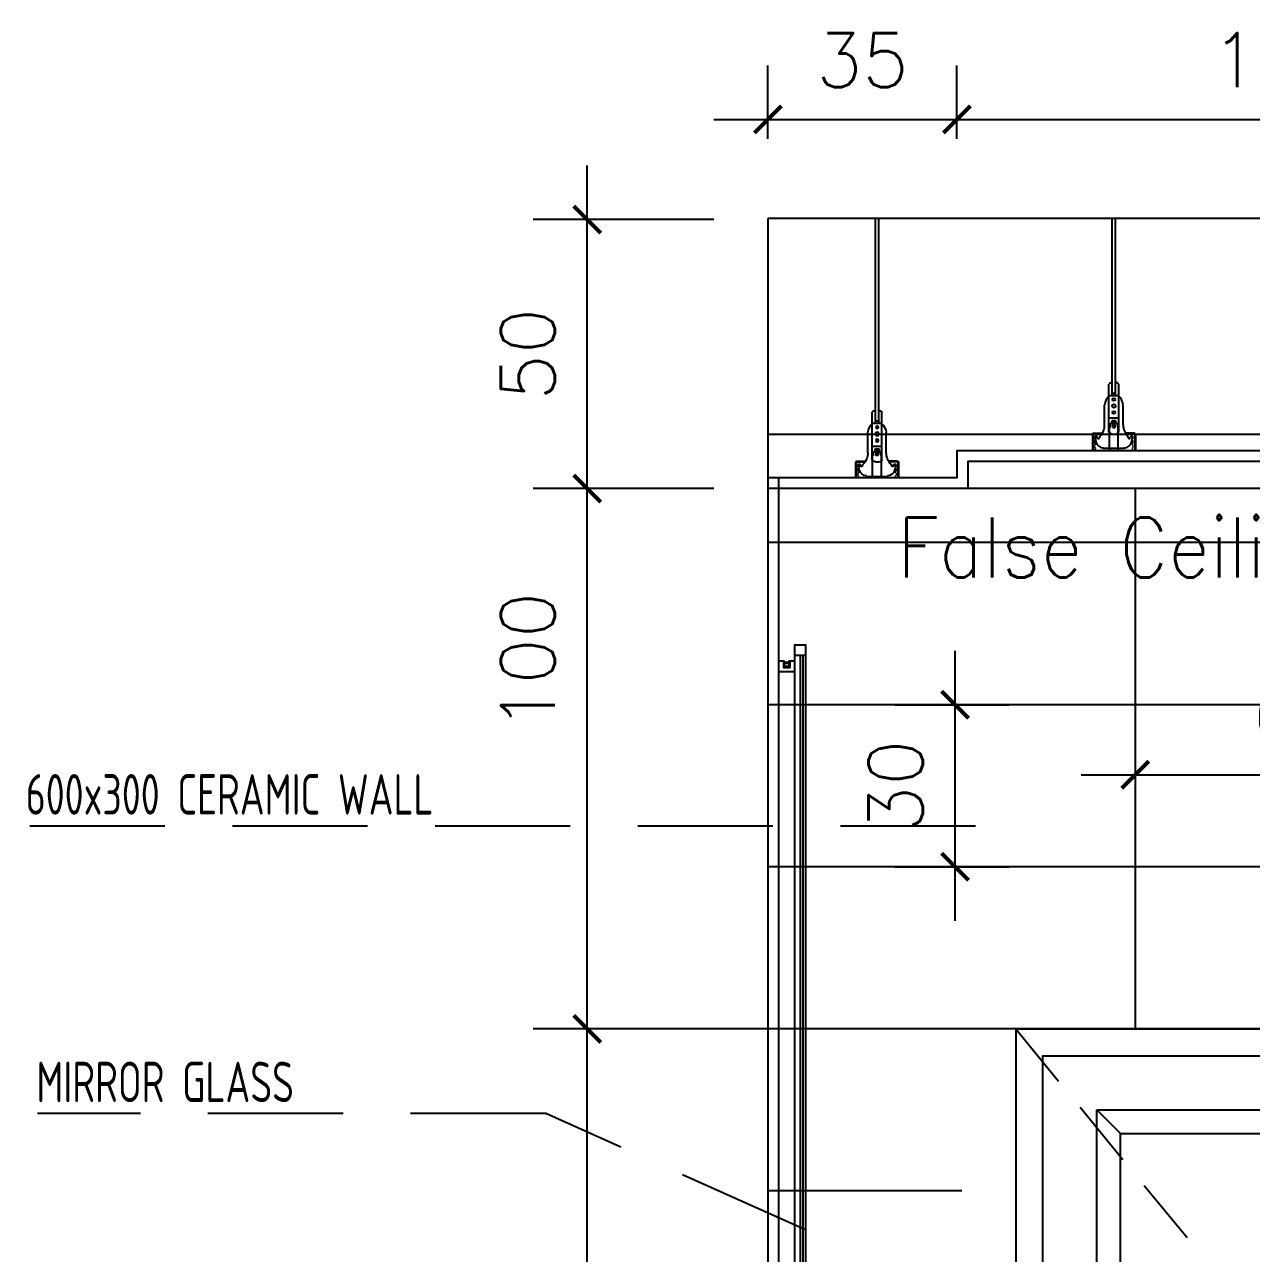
# Model space of a CAD drawing. Header units: centimetres. Extents: x -1797 to 2001, y -8788 to 1856.
# Drawn here: x 357.2 to 584.3, y 1062.7 to 1290.2 of the extents above; entities that cross this region are included whole.
import ezdxf
from ezdxf.xclip import XClip

# ---------------------------------------------------------------- set-up
doc = ezdxf.new("R2010")
doc.units = ezdxf.units.CM
doc.header["$LTSCALE"] = 100
doc.header["$MEASUREMENT"] = 0
doc.header["$XCLIPFRAME"] = 0
doc.header["$PDMODE"] = 35
doc.linetypes.add('HIDDEN', pattern=[0.375, 0.25, -0.125])
for name, color, linetype in [('CEILING', 161, 'Continuous'), ('CEILING HANGER', 8, 'Continuous'), ('DIM', 1, 'Continuous'), ('DOOR', 1, 'Continuous'), ('HIDDEN -03', 8, 'HIDDEN'), ('ID_Flooring_02', 127, 'Continuous'), ('ID_Furniture-Lighting', 33, 'Continuous'), ('TEXT', 3, 'Continuous'), ('Text-1', 3, 'Continuous'), ('WALL-01', 7, 'Continuous'), ('WALL-03', 2, 'Continuous'), ('WALL-04', 1, 'Continuous')]:
    doc.layers.add(name, color=color, linetype=linetype)
doc.styles.add('HB25Small', font='ARCHSTYL.SHX', dxfattribs={"width": 0.8, "height": 2.5})
doc.styles.add('ISO', font='isocp2.shx', dxfattribs={"width": 0.8})
doc.styles.add('ROMANS', font='romans')
doc.dimstyles.new('AS-17-100', dxfattribs={"dimtxt": 10, "dimasz": 5, "dimexe": 10, "dimexo": 10, "dimgap": 6, "dimtad": 1, "dimtoh": 1, "dimdec": 0, "dimdsep": 46, "dimtxsty": 'ROMANS', "dimblk1": 'ARCHTICK', "dimblk2": 'ARCHTICK', "dimsah": 1, "dimcen": 25, "dimdle": 10, "dimclrd": 1, "dimclre": 1, "dimclrt": 2, "dimadec": 0, "dimazin": 0, "dimtfac": 1, "dimtdec": 0, "dimtofl": 0, "dimtmove": 2, "dimatfit": 3, "dimldrblk": 'ARCHTICK', "dimfxl": 1, "dimtolj": 1, "dimtzin": 0, "dimarcsym": 0})
doc.dimstyles.new('DIM DET', dxfattribs={"dimtxt": 0.05, "dimasz": 0.025, "dimexe": 0.025, "dimexo": 0.025, "dimgap": 0.025, "dimtad": 1, "dimzin": 0, "dimdsep": 46, "dimtxsty": 'ISO', "dimblk": 'ARCHTICK', "dimcen": 0.1, "dimdle": 0.025, "dimclrd": 15, "dimclre": 15, "dimclrt": 2, "dimadec": 0, "dimazin": 0, "dimtfac": 1, "dimtmove": 2, "dimatfit": 0, "dimldrblk": 'ARCHTICK', "dimfxl": 0.17, "dimtzin": 1, "dimarcsym": 0})

# ---------------------------------------------------------------- blocks, each defined once
blk = doc.blocks.new('SUP')
at = {"layer": 'CEILING HANGER', "extrusion": (-6.56544e-09, 1.61575e-05, 1)}
for p, q in [((-555.86, -4415.29, 0.02), (-555.86, -4347.85, 0.02)), ((-555.25, -4415.29, 0.02), (-555.25, -4347.85, 0.02)), ((-556.44, -4415.38, 0.02), (-556.44, -4413.19, 0.02)), ((-555.86, -4414.67, 0.02), (-555.86, -4414.7, 0.02)), ((-555.86, -4414.7, 0.02), (-555.84, -4414.74, 0.02)), ((-555.84, -4414.74, 0.02), (-555.82, -4414.77, 0.02)), ((-555.82, -4414.77, 0.02), (-555.79, -4414.79, 0.02)), ((-555.79, -4414.79, 0.02), (-555.75, -4414.82, 0.02)), ((-555.75, -4414.82, 0.02), (-555.71, -4414.84, 0.02)), ((-555.71, -4414.84, 0.02), (-555.66, -4414.85, 0.02)), ((-555.66, -4414.85, 0.02), (-555.61, -4414.86, 0.02)), ((-555.61, -4414.86, 0.02), (-555.56, -4414.86, 0.02)), ((-555.56, -4414.86, 0.02), (-555.5, -4414.86, 0.02)), ((-555.5, -4414.86, 0.02), (-555.45, -4414.85, 0.02)), ((-555.45, -4414.85, 0.02), (-555.4, -4414.84, 0.02)), ((-555.4, -4414.84, 0.02), (-555.36, -4414.82, 0.02)), ((-555.36, -4414.82, 0.02), (-555.32, -4414.79, 0.02)), ((-555.32, -4414.79, 0.02), (-555.29, -4414.77, 0.02)), ((-555.29, -4414.77, 0.02), (-555.27, -4414.74, 0.02)), ((-555.27, -4414.74, 0.02), (-555.26, -4414.7, 0.02)), ((-555.26, -4414.7, 0.02), (-555.25, -4414.67, 0.02)), ((-554.61, -4415.38, 0.02), (-554.61, -4413.19, 0.02)), ((-557.24, -4420.73, 0.02), (-557.24, -4417, 0.02)), ((-556.44, -4422.11, 0.02), (-556.44, -4415.38, 0.02)), ((-556.34, -4415.29, 0.02), (-554.71, -4415.29, 0.02)), ((-554.61, -4422.1, 0.02), (-554.61, -4415.38, 0.02)), ((-553.82, -4420.73, 0.02), (-553.82, -4417, 0.02)), ((-554.61, -4419.5, 0.02), (-556.44, -4419.5, 0.02)), ((-556.35, -4425.11, 0.02), (-556.35, -4421.21, 0.02)), ((-556.29, -4421.21, 0.02), (-556.35, -4421.21, 0.02)), ((-556.23, -4421.14, 0.02), (-556.23, -4420.6, 0.02)), ((-554.89, -4420.53, 0.02), (-556.17, -4420.53, 0.02)), ((-555.24, -4420.02, 0.02), (-555.82, -4420.02, 0.02)), ((-555.24, -4420.27, 0.02), (-555.82, -4420.27, 0.02)), ((-555.74, -4421.21, 0.02), (-555.77, -4420.78, 0.02)), ((-555.28, -4420.78, 0.02), (-555.77, -4420.78, 0.02)), ((-555.74, -4421.21, 0.02), (-555.31, -4421.21, 0.02)), ((-555.31, -4421.21, 0.02), (-555.28, -4420.78, 0.02)), ((-554.83, -4421.14, 0.02), (-554.83, -4420.6, 0.02)), ((-554.71, -4421.21, 0.02), (-554.77, -4421.21, 0.02)), ((-554.71, -4425.11, 0.02), (-554.71, -4421.21, 0.02)), ((-559.5, -4422.53, 0.02), (-559.5, -4426.15, 0.02)), ((-559.37, -4423.36, 0.02), (-559.5, -4423.36, 0.02)), ((-559.37, -4422.53, 0.02), (-559.37, -4426.15, 0.02)), ((-559.25, -4422.29, 0.02), (-557.67, -4422.29, 0.02)), ((-559.25, -4422.41, 0.02), (-557.74, -4422.41, 0.02)), ((-558.92, -4423.15, 0.02), (-558.92, -4423.41, 0.02)), ((-558.73, -4424.21, 0.02), (-558.9, -4423.57, 0.02)), ((-558.57, -4423.16, 0.02), (-558.6, -4423.08, 0.02)), ((-558.4, -4423.28, 0.02), (-558.4, -4423.28, 0.02)), ((-551.81, -4422.29, 0.02), (-553.39, -4422.29, 0.02)), ((-551.81, -4422.41, 0.02), (-553.32, -4422.41, 0.02)), ((-552.66, -4423.28, 0.02), (-552.66, -4423.28, 0.02)), ((-552.49, -4423.16, 0.02), (-552.46, -4423.08, 0.02)), ((-552.33, -4424.21, 0.02), (-552.15, -4423.57, 0.02)), ((-552.13, -4423.15, 0.02), (-552.13, -4423.41, 0.02)), ((-551.68, -4422.53, 0.02), (-551.68, -4426.15, 0.02)), ((-551.68, -4423.36, 0.02), (-551.56, -4423.36, 0.02)), ((-551.56, -4422.53, 0.02), (-551.56, -4426.15, 0.02)), ((-559.5, -4426.15, 0.02), (-559.5, -4427.62, 0.02)), ((-559.37, -4426.15, 0.02), (-559.37, -4427.62, 0.02)), ((-556.23, -4425.11, 0.02), (-557.55, -4425.11, 0.02)), ((-554.83, -4425.11, 0.02), (-556.23, -4425.11, 0.02)), ((-555.07, -4425.48, 0.02), (-555.99, -4425.48, 0.02)), ((-553.5, -4425.11, 0.02), (-554.83, -4425.11, 0.02)), ((-551.68, -4426.15, 0.02), (-551.68, -4427.62, 0.02)), ((-551.56, -4426.15, 0.02), (-551.56, -4427.62, 0.02)), ((-559.5, -4427.62, 0.02), (-559.37, -4427.62, 0.02)), ((-551.56, -4427.62, 0.02), (-551.68, -4427.62, 0.02))]:
    blk.add_line(p, q, dxfattribs=at)
at = {"layer": 'CEILING HANGER', "extrusion": (-6.56544e-09, 1.61575e-05, 1), "const_width": 0.244, "elevation": -0.07}
blk.add_lwpolyline([(-558.58, -4423.04, 1), (-559.07, -4423.04), (-559.07, -4423.22, 0.267949), (-558.99, -4423.35, -0.57735), (-558.99, -4423.61, 0.267949), (-559.07, -4423.75), (-559.07, -4424.04, 0.267949), (-558.99, -4424.17, -0.57735), (-558.99, -4424.43, 0.267949), (-559.07, -4424.56), (-559.07, -4424.85, 0.267949), (-558.99, -4424.98, -0.57735), (-558.99, -4425.25, 0.267949), (-559.07, -4425.38), (-559.07, -4425.7, 0.414214), (-558.92, -4425.85), (-558.23, -4425.85, 0.247529), (-558.1, -4425.78, -0.247529), (-557.98, -4425.72), (-557.55, -4425.72, -0.247529), (-557.43, -4425.78, 0.247529), (-557.3, -4425.85), (-555.79, -4425.85, 0.267949), (-555.66, -4425.77, -0.57735), (-555.4, -4425.77, 0.267949), (-555.26, -4425.85), (-553.76, -4425.85, 0.247529), (-553.63, -4425.78, -0.247529), (-553.51, -4425.72), (-553.08, -4425.72, -0.247529), (-552.95, -4425.78, 0.247529), (-552.83, -4425.85), (-552.14, -4425.85, 0.414214), (-551.99, -4425.7), (-551.99, -4425.38, 0.267949), (-552.07, -4425.25, -0.57735), (-552.07, -4424.98, 0.267949), (-551.99, -4424.85), (-551.99, -4424.56, 0.267949), (-552.07, -4424.43, -0.57735), (-552.07, -4424.17, 0.267949), (-551.99, -4424.04), (-551.99, -4423.75, 0.267949), (-552.07, -4423.61, -0.57735), (-552.07, -4423.35, 0.267949), (-551.99, -4423.22), (-551.99, -4423.04, 1), (-552.48, -4423.04)], format="xyb", dxfattribs=at)
at = {"layer": 'CEILING HANGER', "extrusion": (-6.56544e-09, 1.61575e-05, 1)}
for centre, radius in [((-555.53, -4417.24, -0.05), 0.342), ((-555.53, -4416.02, -0.05), 0.252), ((-555.53, -4418.46, -0.05), 0.252)]:
    blk.add_circle(centre, radius, dxfattribs=at)
for centre, radius, start, end in [((-555.53, -4414.15, -0.05), 1.33, 104.5031, 133.577), ((-555.53, -4414.15, -0.05), 1.33, 46.3713, 77.9165), ((-554.37, -4417.4, -0.05), 2.89, 132.9462, 171.8788), ((-556.68, -4417.4, -0.05), 2.89, 8.1212, 47.0538), ((-560.29, -4420.73, -0.05), 3.05, 315.5755, 360), ((-556.29, -4421.14, -0.05), 0.061, 270, 360), ((-556.17, -4420.6, -0.05), 0.061, 90, 180), ((-555.82, -4420.14, -0.05), 0.122, 90, 270), ((-555.24, -4420.14, -0.05), 0.122, 270, 90), ((-554.89, -4420.6, -0.05), 0.061, 360, 90), ((-554.77, -4421.14, -0.05), 0.061, 180, 270), ((-550.77, -4420.73, -0.05), 3.05, 180, 224.4246), ((-559.25, -4422.53, -0.05), 0.244, 90, 180), ((-559.25, -4422.53, -0.05), 0.122, 90, 180), ((-558.74, -4423.15, -0.05), 0.183, 102.9976, 180), ((-558.31, -4423.41, -0.05), 0.61, 180, 195), ((-557.47, -4423.62, -0.05), 1.37, 195, 270), ((-558.75, -4423.09, -0.05), 0.122, 77.0024, 102.9976), ((-558.77, -4423.15, -0.05), 0.183, 20, 77.0024), ((-558.4, -4423.1, -0.05), 0.183, 200, 270), ((-558.4, -4423.1, -0.05), 0.183, 270, 357.8496), ((-557.85, -4423.12, -0.05), 0.366, 135.5755, 177.8496), ((-555.53, -4421.14, -0.05), 1.33, 226.423, 313.6287), ((-553.58, -4423.62, -0.05), 1.37, 270, 345), ((-553.21, -4423.12, -0.05), 0.366, 2.1504, 44.4246), ((-552.66, -4423.1, -0.05), 0.183, 182.1504, 270), ((-552.66, -4423.1, -0.05), 0.183, 270, 340), ((-552.29, -4423.15, -0.05), 0.183, 102.9976, 160), ((-552.3, -4423.09, -0.05), 0.122, 77.0024, 102.9976), ((-552.32, -4423.15, -0.05), 0.183, 360, 77.0024), ((-552.74, -4423.41, -0.05), 0.61, 345, 360), ((-551.81, -4422.53, -0.05), 0.244, 360, 90), ((-551.81, -4422.53, -0.05), 0.122, 360, 90), ((-555.99, -4425.11, -0.05), 0.366, 180, 270), ((-555.07, -4425.11, -0.05), 0.366, 270, 360)]:
    blk.add_arc(centre, radius, start, end, dxfattribs=at)
blk = doc.blocks.new('FALSE CEILING')
at = {"xscale": -1}
for p in [(-1545.11, 4427.62, -0.02), (-1485.11, 4427.62, -0.02), (-1425.11, 4427.62, -0.02), (-1365.11, 4427.62, -0.02), (-1305.11, 4427.62, -0.02), (-1245.11, 4427.62, -0.02), (-1185.11, 4427.62, -0.02), (-1125.11, 4427.62, -0.02), (-1065.11, 4427.62, -0.02), (-1005.11, 4427.62, -0.02), (-945.11, 4427.62, -0.02), (-885.11, 4427.62, -0.02), (-825.11, 4427.62, -0.02), (-765.11, 4427.62, -0.02), (-705.11, 4427.62, -0.02), (-645.11, 4427.62, -0.02), (-585.11, 4427.62, -0.02), (-525.11, 4427.62, -0.02), (-465.11, 4427.62, -0.02), (-405.11, 4427.62, -0.02), (-345.11, 4427.62, -0.02), (-285.11, 4427.62, -0.02), (-225.11, 4427.62, -0.02), (-165.11, 4427.62, -0.02), (-105.11, 4427.62, -0.02), (-45.11, 4427.62, -0.02), (14.89, 4427.62, -0.02), (74.89, 4427.62, -0.02), (134.89, 4427.62, -0.02), (194.89, 4427.62, -0.02), (254.89, 4427.62, -0.02), (314.89, 4427.62, -0.02), (374.89, 4427.62, -0.02), (434.89, 4427.62, -0.02)]:
    blk.add_blockref('SUP', p, dxfattribs=at)
blk = doc.blocks.new('mirror')
at = {"layer": 'ID_Furniture-Lighting'}
for p, q in [((1310.5, 526.15), (1311.3, 526.15)), ((1310.5, 525.95), (1311.3, 525.95)), ((1310.5, 352.75), (1311.3, 352.75)), ((1310.5, 352.55), (1311.3, 352.55))]:
    blk.add_line(p, q, dxfattribs=at)
for points in [[(1310.5, 526.35), (1310.3, 526.35), (1310.3, 525.15), (1311.5, 525.15), (1311.5, 526.35), (1311.3, 526.35), (1311.3, 525.35), (1310.5, 525.35)], [(1310.5, 352.35), (1310.3, 352.35), (1310.3, 353.55), (1311.5, 353.55), (1311.5, 352.35), (1311.3, 352.35), (1311.3, 353.35), (1310.5, 353.35)]]:
    blk.add_lwpolyline(points, close=True, dxfattribs=at)
at = {"layer": 'WALL-04'}
for p, q in [((1310.3, 526.35), (1309.4, 526.35)), ((1310.3, 526.35), (1310.3, 525.15)), ((1312.4, 526.35), (1311.5, 526.35)), ((1311.5, 526.35), (1311.5, 525.15)), ((1312.4, 527.35), (1312.4, 351.35)), ((1313.4, 351.35), (1313.4, 527.35)), ((1313.9, 351.35), (1313.9, 527.35)), ((1314.4, 351.35), (1314.4, 527.35)), ((1312.4, 524.35), (1309.4, 524.35)), ((1311.5, 525.15), (1310.3, 525.15)), ((1312.4, 354.35), (1309.4, 354.35)), ((1311.5, 353.55), (1310.3, 353.55)), ((1310.3, 352.35), (1310.3, 353.55)), ((1311.5, 352.35), (1311.5, 353.55)), ((1310.3, 352.35), (1309.4, 352.35)), ((1312.4, 352.35), (1311.5, 352.35))]:
    blk.add_line(p, q, dxfattribs=at)
for points in [[(1312.4, 527.35), (1312.4, 529.35), (1314.4, 529.35), (1314.4, 527.35)], [(1312.4, 351.35), (1312.4, 349.35), (1314.4, 349.35), (1314.4, 351.35)]]:
    blk.add_lwpolyline(points, close=True, dxfattribs=at)
blk = doc.blocks.new('_ARCHTICK')
at = {"color": 0, "linetype": 'ByBlock', "const_width": 0.15}
blk.add_lwpolyline([(-0.5, -0.5), (0.5, 0.5)], dxfattribs=at)
blk = doc.blocks.new('*D595')
at = {"layer": 'Defpoints', "color": 0, "transparency": 16777216}
for p in [(461.37, 1104.25), (504.75, 1104.25, 0), (494.77, 894.25)]:
    blk.add_point(p, dxfattribs=at)
at = {"layer": 'DIM', "color": 1, "lineweight": -2, "transparency": 16777216}
for p, q in [((461.37, 884.25), (461.37, 1114.25)), ((494.75, 1104.25), (451.37, 1104.25)), ((484.77, 894.25), (451.37, 894.25))]:
    blk.add_line(p, q, dxfattribs=at)
at = {"layer": 'DIM', "color": 1, "lineweight": -2, "transparency": 16777216, "xscale": 5, "yscale": 5, "zscale": 5}
for p, rotation in [((461.37, 1104.25), 90), ((461.37, 894.25), 270)]:
    blk.add_blockref('_ARCHTICK', p, dxfattribs=dict(at, rotation=rotation))
at = {"layer": 'DIM', "color": 2, "transparency": 16777216, "insert": (450.37, 999.25), "char_height": 10, "attachment_point": 5, "rotation": 90, "style": 'ROMANS'}
blk.add_mtext('\\A1;210', dxfattribs=at)
blk = doc.blocks.new('*D596')
at = {"layer": 'Defpoints', "color": 0, "transparency": 16777216}
for p in [(461.37, 1204.25), (494.77, 1204.25), (504.75, 1104.25, 0)]:
    blk.add_point(p, dxfattribs=at)
at = {"layer": 'DIM', "color": 1, "lineweight": -2, "transparency": 16777216}
for p, q in [((461.37, 1094.25), (461.37, 1214.25)), ((484.77, 1204.25), (451.37, 1204.25)), ((494.75, 1104.25), (451.37, 1104.25))]:
    blk.add_line(p, q, dxfattribs=at)
at = {"layer": 'DIM', "color": 1, "lineweight": -2, "transparency": 16777216, "xscale": 5, "yscale": 5, "zscale": 5}
for p, rotation in [((461.37, 1204.25), 90), ((461.37, 1104.25), 270)]:
    blk.add_blockref('_ARCHTICK', p, dxfattribs=dict(at, rotation=rotation))
at = {"layer": 'DIM', "color": 2, "transparency": 16777216, "insert": (450.37, 1172.3), "char_height": 10, "attachment_point": 5, "rotation": 90, "style": 'ROMANS'}
blk.add_mtext('\\A1;100', dxfattribs=at)
blk = doc.blocks.new('*D597')
at = {"layer": 'Defpoints', "color": 0, "transparency": 16777216}
for p in [(461.37, 1254.05), (494.77, 1254.05), (494.77, 1204.25)]:
    blk.add_point(p, dxfattribs=at)
at = {"layer": 'DIM', "color": 1, "lineweight": -2, "transparency": 16777216}
for p, q in [((461.37, 1194.25), (461.37, 1264.05)), ((484.77, 1254.05), (451.37, 1254.05)), ((484.77, 1204.25), (451.37, 1204.25))]:
    blk.add_line(p, q, dxfattribs=at)
at = {"layer": 'DIM', "color": 1, "lineweight": -2, "transparency": 16777216, "xscale": 5, "yscale": 5, "zscale": 5}
for p, rotation in [((461.37, 1254.05), 90), ((461.37, 1204.25), 270)]:
    blk.add_blockref('_ARCHTICK', p, dxfattribs=dict(at, rotation=rotation))
at = {"layer": 'DIM', "color": 2, "transparency": 16777216, "insert": (450.37, 1229.15), "char_height": 10, "attachment_point": 5, "rotation": 90, "style": 'ROMANS'}
blk.add_mtext('\\A1;50', dxfattribs=at)
blk = doc.blocks.new('*D598')
at = {"layer": 'Defpoints', "color": 0, "transparency": 16777216}
for p in [(508.26, 1164.25), (529.43, 1164.25), (508.26, 1134.25)]:
    blk.add_point(p, dxfattribs=at)
at = {"layer": 'DIM', "color": 1, "lineweight": -2, "transparency": 16777216}
for p, q in [((529.43, 1124.25), (529.43, 1174.25)), ((518.26, 1164.25), (539.43, 1164.25)), ((518.26, 1134.25), (539.43, 1134.25))]:
    blk.add_line(p, q, dxfattribs=at)
at = {"layer": 'DIM', "color": 1, "lineweight": -2, "transparency": 16777216, "xscale": 5, "yscale": 5, "zscale": 5}
for p, rotation in [((529.43, 1164.25), 90), ((529.43, 1134.25), 270)]:
    blk.add_blockref('_ARCHTICK', p, dxfattribs=dict(at, rotation=rotation))
at = {"layer": 'DIM', "color": 2, "transparency": 16777216, "insert": (518.43, 1149.25), "char_height": 10, "attachment_point": 5, "rotation": 90, "style": 'ROMANS'}
blk.add_mtext('\\A1;30', dxfattribs=at)
blk = doc.blocks.new('*D599')
at = {"layer": 'Defpoints', "color": 0, "transparency": 16777216}
for p in [(529.77, 1272.59), (494.77, 1259.03, 0), (529.77, 1259.03, 0)]:
    blk.add_point(p, dxfattribs=at)
at = {"layer": 'DIM', "color": 1, "lineweight": -2, "transparency": 16777216}
for p, q in [((494.77, 1269.03), (494.77, 1282.59)), ((529.77, 1269.03), (529.77, 1282.59)), ((484.77, 1272.59), (539.77, 1272.59))]:
    blk.add_line(p, q, dxfattribs=at)
at = {"layer": 'DIM', "color": 1, "lineweight": -2, "transparency": 16777216, "xscale": 5, "yscale": 5, "zscale": 5, "rotation": 180}
blk.add_blockref('_ARCHTICK', (494.77, 1272.59), dxfattribs=at)
at = {"layer": 'DIM', "color": 1, "lineweight": -2, "transparency": 16777216, "xscale": 5, "yscale": 5, "zscale": 5}
blk.add_blockref('_ARCHTICK', (529.77, 1272.59), dxfattribs=at)
at = {"layer": 'DIM', "color": 2, "transparency": 16777216, "insert": (512.27, 1283.59), "char_height": 10, "attachment_point": 5, "style": 'ROMANS'}
blk.add_mtext('\\A1;35', dxfattribs=at)
blk = doc.blocks.new('*D600')
at = {"layer": 'Defpoints', "color": 0, "transparency": 16777216}
for p in [(649.77, 1272.59), (529.77, 1259.03, 0), (649.77, 1256.03, 0)]:
    blk.add_point(p, dxfattribs=at)
at = {"layer": 'DIM', "color": 1, "lineweight": -2, "transparency": 16777216}
for p, q in [((529.77, 1269.03), (529.77, 1282.59)), ((649.77, 1266.03), (649.77, 1282.59)), ((519.77, 1272.59), (659.77, 1272.59))]:
    blk.add_line(p, q, dxfattribs=at)
at = {"layer": 'DIM', "color": 1, "lineweight": -2, "transparency": 16777216, "xscale": 5, "yscale": 5, "zscale": 5, "rotation": 180}
blk.add_blockref('_ARCHTICK', (529.77, 1272.59), dxfattribs=at)
at = {"layer": 'DIM', "color": 1, "lineweight": -2, "transparency": 16777216, "xscale": 5, "yscale": 5, "zscale": 5}
blk.add_blockref('_ARCHTICK', (649.77, 1272.59), dxfattribs=at)
at = {"layer": 'DIM', "color": 2, "transparency": 16777216, "insert": (589.77, 1283.59), "char_height": 10, "attachment_point": 5, "style": 'ROMANS'}
blk.add_mtext('\\A1;120', dxfattribs=at)
blk = doc.blocks.new('*D602')
at = {"layer": 'Defpoints', "color": 0, "transparency": 16777216}
for p in [(562.77, 1164.25, 0), (622.77, 1164.25, 0), (622.77, 1151.3)]:
    blk.add_point(p, dxfattribs=at)
at = {"layer": 'DIM', "color": 1, "lineweight": -2, "transparency": 16777216}
for p, q in [((562.77, 1154.25), (562.77, 1141.3)), ((622.77, 1154.25), (622.77, 1141.3)), ((552.77, 1151.3), (632.77, 1151.3))]:
    blk.add_line(p, q, dxfattribs=at)
at = {"layer": 'DIM', "color": 1, "lineweight": -2, "transparency": 16777216, "xscale": 5, "yscale": 5, "zscale": 5, "rotation": 180}
blk.add_blockref('_ARCHTICK', (562.77, 1151.3), dxfattribs=at)
at = {"layer": 'DIM', "color": 1, "lineweight": -2, "transparency": 16777216, "xscale": 5, "yscale": 5, "zscale": 5}
blk.add_blockref('_ARCHTICK', (622.77, 1151.3), dxfattribs=at)
at = {"layer": 'DIM', "color": 2, "transparency": 16777216, "insert": (592.77, 1162.3), "char_height": 10, "attachment_point": 5, "style": 'ROMANS'}
blk.add_mtext('\\A1;60', dxfattribs=at)
blk = doc.blocks.new('WWW')
at = {"layer": 'DOOR', "color": 2}
blk.add_line((1105.99, 984.87, 0), (1105.99, 774.87, 0), dxfattribs=at)
at = {"layer": 'DOOR'}
for p, q in [((1045.36, 965.5, 0), (1041, 969.86, 0)), ((1090.99, 969.86, 0), (1086.62, 965.5, 0)), ((1045.36, 911.34, 0), (1041, 906.98, 0)), ((1086.62, 911.34, 0), (1090.99, 906.98, 0)), ((1045.36, 893.84, 0), (1041, 898.2, 0)), ((1086.62, 893.84, 0), (1090.99, 898.2, 0)), ((1094.81, 892.21, 0.13), (1094.81, 888.21, 0.13)), ((1098.81, 892.21, 0.13), (1094.81, 892.21, 0.13)), ((1098.81, 882.21, 0.13), (1098.81, 892.21, 0.13)), ((1086.81, 888.21, 0.13), (1086.81, 886.11, 0.13)), ((1096.81, 888.21, 0.13), (1086.81, 888.21, 0.13)), ((1086.81, 886.11, 0.13), (1096.81, 886.11, 0.13)), ((1094.81, 886.11, 0.13), (1094.81, 882.21, 0.13)), ((1094.81, 882.21, 0.13), (1098.81, 882.21, 0.13)), ((1045.36, 870.07, 0), (1041, 865.7, 0)), ((1086.62, 870.07, 0), (1090.99, 865.7, 0)), ((1045.36, 852.56, 0), (1041, 856.93, 0)), ((1090.99, 856.93, 0), (1086.62, 852.56, 0)), ((1045.36, 794.24, 0), (1041, 789.87, 0)), ((1090.99, 789.87, 0), (1086.62, 794.24, 0))]:
    blk.add_line(p, q, dxfattribs=at)
at = {"layer": 'DOOR', "color": 2, "elevation": 0}
blk.add_lwpolyline([(1105.99, 984.87), (1025.99, 984.87), (1025.99, 774.87), (1105.99, 774.87)], dxfattribs=at)
at = {"layer": 'DOOR', "color": 8, "linetype": 'HIDDEN', "ltscale": 0.5, "elevation": 0}
blk.add_lwpolyline([(1105.99, 984.87), (1025.99, 887.37), (1105.99, 774.87)], dxfattribs=at)
at = {"layer": 'DOOR', "elevation": 0}
for points in [[(1100.99, 779.87), (1100.99, 979.86), (1031, 979.86), (1031, 779.87)], [(1090.99, 969.86), (1041, 969.86), (1041, 906.98), (1090.99, 906.98)], [(1086.62, 965.5), (1045.36, 965.5), (1045.36, 911.34), (1086.62, 911.34)], [(1090.99, 898.2), (1041, 898.2), (1041, 865.7), (1090.99, 865.7)], [(1086.62, 893.84), (1045.36, 893.84), (1045.36, 870.07), (1086.62, 870.07)], [(1090.99, 856.93), (1041, 856.93), (1041, 789.87), (1090.99, 789.87)], [(1086.62, 852.56), (1045.36, 852.56), (1045.36, 794.24), (1086.62, 794.24)]]:
    blk.add_lwpolyline(points, close=True, dxfattribs=at)
at = {"layer": 'DOOR'}
blk.add_arc((1096.81, 887.16, 0.13), 1.05, 270, 90, dxfattribs=at)

msp = doc.modelspace()

# ---------------------------------------------------------------- linework, layer by layer
at = {"layer": 'CEILING', "elevation": 0}
for points in [[(684.77, 1206.25), (649.77, 1206.25), (649.77, 1211.25), (529.77, 1211.25), (529.77, 1206.25), (494.77, 1206.25)], [(684.77, 1204.25), (647.77, 1204.25), (647.77, 1209.25), (531.77, 1209.25), (531.77, 1204.25), (494.77, 1204.25)]]:
    msp.add_lwpolyline(points, dxfattribs=at)
at = {"layer": 'ID_Flooring_02'}
for p, q in [((684.77, 1214.25, 0), (494.77, 1214.25, 0)), ((562.77, 1204.25, 0), (562.77, 1104.25, 0)), ((684.77, 1194.25, 0), (494.77, 1194.25, 0)), ((684.77, 1164.25, 0), (494.77, 1164.25, 0)), ((684.77, 1134.25, 0), (494.77, 1134.25, 0)), ((684.77, 1104.25, 0), (494.77, 1104.25, 0)), ((530.65, 1074.25, 0), (494.77, 1074.25, 0))]:
    msp.add_line(p, q, dxfattribs=at)
at = {"layer": 'WALL-01'}
for p, q in [((684.77, 1254.25, 0), (494.77, 1254.25, 0)), ((494.77, 1254.25, 0), (494.77, 894.25, 0))]:
    msp.add_line(p, q, dxfattribs=at)
at = {"layer": 'WALL-03'}
msp.add_line((647.77, 1204.25, 0), (531.77, 1204.25, 0), dxfattribs=at)
at = {"layer": 'WALL-04'}
msp.add_line((496.77, 1206.25, 0), (496.77, 894.25, 0), dxfattribs=at)

# ---------------------------------------------------------------- block references
at = {"layer": 'CEILING HANGER'}
ref = msp.add_blockref('FALSE CEILING', (889.23, 1209.17, 0.02), dxfattribs=dict(at, xscale=-1))
XClip(ref).set_block_clipping_path([(238.0841531689, 2.2373224937), (379.4220414332, 45.0796076272)])
at = {"layer": 'DIM'}
ref = msp.add_blockref('FALSE CEILING', (244.57, 1204, 0), dxfattribs=at)
XClip(ref).set_block_clipping_path([(238.0841531689, 2.2373224937), (312.3152302601, 50.248760368)])
at = {"layer": 'DOOR', "xscale": -1}
msp.add_blockref('WWW', (1646.64, 119.38, 0), dxfattribs=at)
at = {"layer": 'WALL-04', "xscale": -1, "rotation": 180}
msp.add_blockref('mirror', (-812.63, 1524.69, 0), dxfattribs=at)

# ---------------------------------------------------------------- texts
at = {"layer": 'TEXT', "color": 3, "style": 'ROMANS', "width": 0.9}
msp.add_text('False Ceiling', height=11.1096, dxfattribs=at).set_placement((518.72, 1187.82, 0))
at = {"layer": 'Text-1', "color": 3, "style": 'HB25Small', "width": 0.8}
for s, p in [('600x300 CERAMIC WALL', (357.46, 1143.91, 0)), ('MIRROR GLASS', (359.43, 1090.68, 40.2))]:
    msp.add_text(s, height=7.5, dxfattribs=at).set_placement(p)

# ---------------------------------------------------------------- dimensions: what is measured, and where the dimension line sits
at = {"layer": 'DIM'}
for base, p1, p2, picture, middle in [((529.77, 1272.59), (494.77, 1259.03, 0), (529.77, 1259.03, 0), '*D599', (512.27, 1283.59)), ((649.77, 1272.59), (529.77, 1259.03, 0), (649.77, 1256.03, 0), '*D600', (589.77, 1283.59)), ((622.77, 1151.3), (562.77, 1164.25, 0), (622.77, 1164.25, 0), '*D602', (592.77, 1162.3))]:
    dim = msp.add_linear_dim(base=base, p1=p1, p2=p2, dimstyle='AS-17-100', dxfattribs=at)
    dim.commit()
    dim.dimension.update_dxf_attribs({"geometry": picture, "text_midpoint": middle})
for base, p1, p2, picture, middle in [((461.37, 1254.05, 0), (494.77, 1204.25, 0), (494.77, 1254.05, 0), '*D597', (450.37, 1229.15, 0)), ((529.43, 1164.25, 0), (508.26, 1134.25, 0), (508.26, 1164.25, 0), '*D598', (518.43, 1149.25, 0)), ((461.37, 1104.25, 0), (494.77, 894.25, 0), (504.75, 1104.25, 0), '*D595', (450.37, 999.25, 0))]:
    dim = msp.add_linear_dim(base=base, p1=p1, p2=p2, angle=90, dimstyle='AS-17-100', dxfattribs=at)
    dim.commit()
    dim.dimension.update_dxf_attribs({"geometry": picture, "text_midpoint": middle})
dim = msp.add_linear_dim(base=(461.37, 1204.25, 0), p1=(504.75, 1104.25, 0), p2=(494.77, 1204.25, 0), angle=90, dimstyle='AS-17-100', dxfattribs=at)
dim.commit()
dim.dimension.update_dxf_attribs({"geometry": '*D596', "text_midpoint": (450.37, 1172.3, 0), "dimtype": 160})

# ---------------------------------------------------------------- leaders
at = {"layer": 'HIDDEN -03'}
for points in [[(533.2, 1141.76, 0), (357.24, 1141.76, 0)], [(501.77, 1067.02, 0), (453.68, 1088.59, 0), (359.66, 1088.59, 0)]]:
    msp.add_leader(points, dimstyle='DIM DET', override={"dimasz": 0.04, "dimtad": 0, "dimclrd": 251, "dimldrblk": 'Dot', "dimfxl": 0.1}, dxfattribs=at)

doc.saveas('drawing.dxf')
